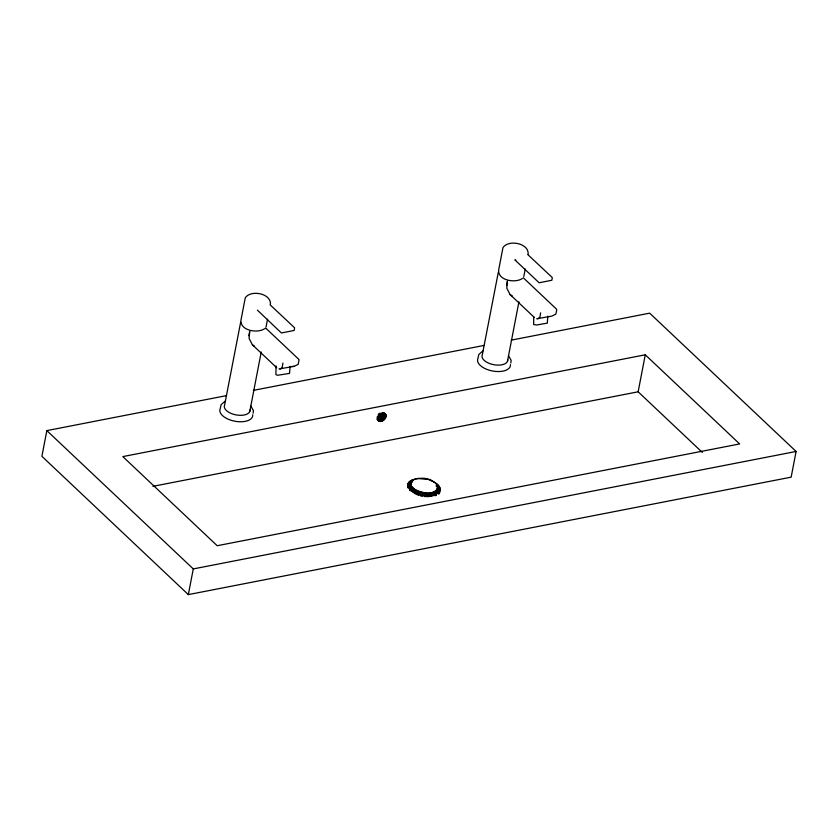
<?xml version="1.0" encoding="UTF-8"?>
<svg xmlns="http://www.w3.org/2000/svg" width="838" height="838" viewBox="0 0 838 838"><rect width="100%" height="100%" fill="white"/><g stroke="black" fill="none" stroke-linecap="round" stroke-linejoin="round"><path stroke-width="1.26" d="M276.006 365.913L275.932 374.628L277.619 375.267L289.55 373.402L290.084 366.363M533.701 316.921L533.659 324.516L536.477 325.018L547.329 323.133L547.78 316.146M265.74 328.486L265.719 328.59M264.64 328.726C257.591 333.545 240.244 330.811 240.925 320.367L245.262 297.836C250.751 289.477 271.156 293.342 270.433 304.204M522.346 278.52C515.297 283.338 497.95 280.604 498.631 270.15L502.968 247.629C508.457 239.27 528.862 243.135 528.139 253.998M527.772 254.553L552.305 277.598L551.875 280.248L539.127 282.773L514.836 259.843L515.789 260.094M276.739 367.767L252.374 344.753L249.096 338.416L249.693 331.492M534.445 317.56L510.08 294.536L506.801 288.209L507.388 281.285M299.072 359.931L298.15 364.362L294.086 366.353L278.97 368.982M556.778 309.725L555.856 314.156L551.792 316.146L536.676 318.765M385.972 416.455C386.465 410.044 377.215 413.941 377.613 418.56C377.865 424.269 385.878 420.529 385.972 416.455L382.285 412.966M431.999 480.928C454.06 492.105 425.013 501.187 414.852 492.786C394.677 481.169 424.217 473.533 433.194 481.557M270.066 304.77L294.599 327.805L294.169 330.455L281.421 332.979L257.413 310.175M253.128 413.218L253.453 410.651L250.761 405.896M510.824 363.001L511.138 360.35L508.467 355.679M226.407 395.63L46.844 430.617L41.9 456.312L188.33 594.613L791.156 477.157L796.1 451.462L649.67 313.161L511.149 340.155M188.33 594.613L193.285 568.918L46.844 430.617M248.865 335.766L249.672 331.618M249.755 411.573L261.226 352.002M267.542 319.226L266.075 326.83M407.75 485.642L408.221 483.18M407.677 487.37L408.63 482.437M409.185 481.745L408.001 487.905L410.494 486.166M408.693 487.266L409.887 481.106M409.531 486.689L410.714 480.52M409.552 490.031C408.913 484.27 412.013 478.519 418.11 478.498M409.845 489.444L411.678 479.996M410.012 490.157L411.887 481.085M410.327 490.869L411.311 485.736L411.081 482.279M412.286 482.018L412.757 479.556M410.997 490.303L411.311 485.736M411.552 491.005L412.296 487.15L411.741 486.449M412.212 491.697L412.956 487.842L412.296 487.15M412.998 492.367L413.731 488.523L412.956 487.842M413.867 493.016L414.611 489.162L413.731 488.523M414.841 493.624L415.585 489.769L414.611 489.162M415.899 494.19L416.643 490.335L415.585 489.769M417.031 494.713L417.774 490.859L416.643 490.335M418.225 495.185L418.958 491.34L417.774 490.859M419.712 494.326L420.205 491.759L418.958 491.34M420.749 495.97L421.493 492.116L420.205 491.759M422.059 496.264L422.802 492.409L421.493 492.116M423.63 495.216L424.133 492.639C431.999 495.52 444.758 487.737 433.057 481.494M424.719 496.662L425.453 492.807M426.029 496.756L426.772 492.901M427.328 496.777L428.071 492.933M428.585 496.735L429.328 492.88M429.789 496.62L430.533 492.765M430.942 496.442L431.685 492.587M432.02 496.19L432.764 492.335M433.016 495.876L433.759 492.021M433.927 495.499L434.66 491.644M436.189 486.197L436.661 483.736M434.733 495.059L435.467 491.204M435.184 495.855L436.169 490.722M437.111 486.993L437.593 484.532M435.77 495.321L436.755 490.178M436.158 493.959L437.635 486.25M436.231 494.745L437.216 489.602M436.326 495.405L437.813 486.962M436.619 494.074L438.389 485.359M438.735 494.074L437.855 492.367L439.039 486.197M438.368 493.215L439.552 487.056M438.965 492.838L439.919 487.905M439.175 493.687L440.128 488.753M439.604 492.859L440.18 489.591M506.571 285.549L507.378 281.411M507.461 361.367L518.932 301.795M523.802 276.519L525.248 269.008M702.317 452.405L638.147 391.796L645.27 354.799L122.83 456.595L217.199 545.727L739.64 443.931L645.27 354.799M282.94 363.074L282.165 367.484L280.154 369.076M540.646 312.867L539.861 317.267L537.849 318.859M498.348 272.046L482.29 354.998A13.041 6.599 10.9 0 0 493.854 364.708A13.041 6.599 10.9 0 0 507.734 359.659M240.642 322.263L224.584 405.204A13.041 6.599 10.9 0 0 236.148 414.915A13.041 6.599 10.9 0 0 250.028 409.876M383.647 420.184L378.116 414.957L379.635 413.218L385.166 418.445M225.16 401.161L221.085 404.712L220.205 408.829A16.687 8.443 10.9 0 0 234.996 421.242A16.687 8.443 10.9 0 0 252.741 414.789M482.866 350.954L478.791 354.505L477.911 358.612A16.687 8.443 10.9 0 0 492.702 371.025A16.687 8.443 10.9 0 0 510.447 364.582M253.348 390.382L484.207 345.403M152.935 486.333L638.147 391.796M193.285 568.918L796.1 451.462M291.834 366.478L294.086 366.353M418.057 478.519L427.401 479.441M422.802 492.409L424.133 492.639M428.941 479.87L431.842 480.928M512.5 296.191L510.08 294.536M252.374 344.753L254.448 346.178M523.247 277.724L556.442 309.075M384.055 412.893L385.899 414.632M383.291 412.883L386.056 415.491M381.07 413.103L385.679 417.45M378.944 414.14L384.474 419.367M378.106 416.486L382.715 420.833M377.131 416.947L381.74 421.294M377.079 418.057L380.766 421.545M377.09 418.948L379.855 421.556M377.194 419.597L379.038 421.336M265.541 327.93L298.737 359.282M437.195 491.518L437.855 492.367"/></g></svg>
